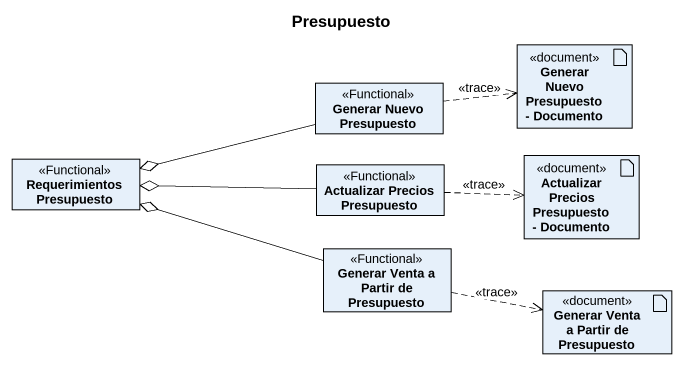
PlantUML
@startuml
title Presupuesto
allowmixing
hide circle
hide empty members
artifact "Generar Nuevo Presupuesto - Documento" as Generar_Nuevo_Presupuesto <<document>>
class "Generar Nuevo Presupuesto" as Generar_Nuevo_Presupuesto_2 <<Functional>>
class "Requerimientos Presupuesto" as Requerimientos_Presupuesto <<Functional>>
class "Actualizar Precios Presupuesto" as Actualizar_Precios <<Functional>>
artifact "Actualizar Precios Presupuesto - Documento" as Actualizar_Precios_2 <<document>>
class "Generar Venta a Partir de Presupuesto" as Generar_Venta_a_Partir_de <<Functional>>
artifact "Generar Venta a Partir de Presupuesto" as Generar_Venta_a_Partir_de_2 <<document>>
Generar_Nuevo_Presupuesto_2 .right.> Generar_Nuevo_Presupuesto : <<trace>>
Generar_Nuevo_Presupuesto_2 -left-o Requerimientos_Presupuesto
Actualizar_Precios -left-o Requerimientos_Presupuesto
Actualizar_Precios .right.> Actualizar_Precios_2 : <<trace>>
Generar_Venta_a_Partir_de -left-o Requerimientos_Presupuesto
Generar_Venta_a_Partir_de .right.> Generar_Venta_a_Partir_de_2 : <<trace>>
@enduml
